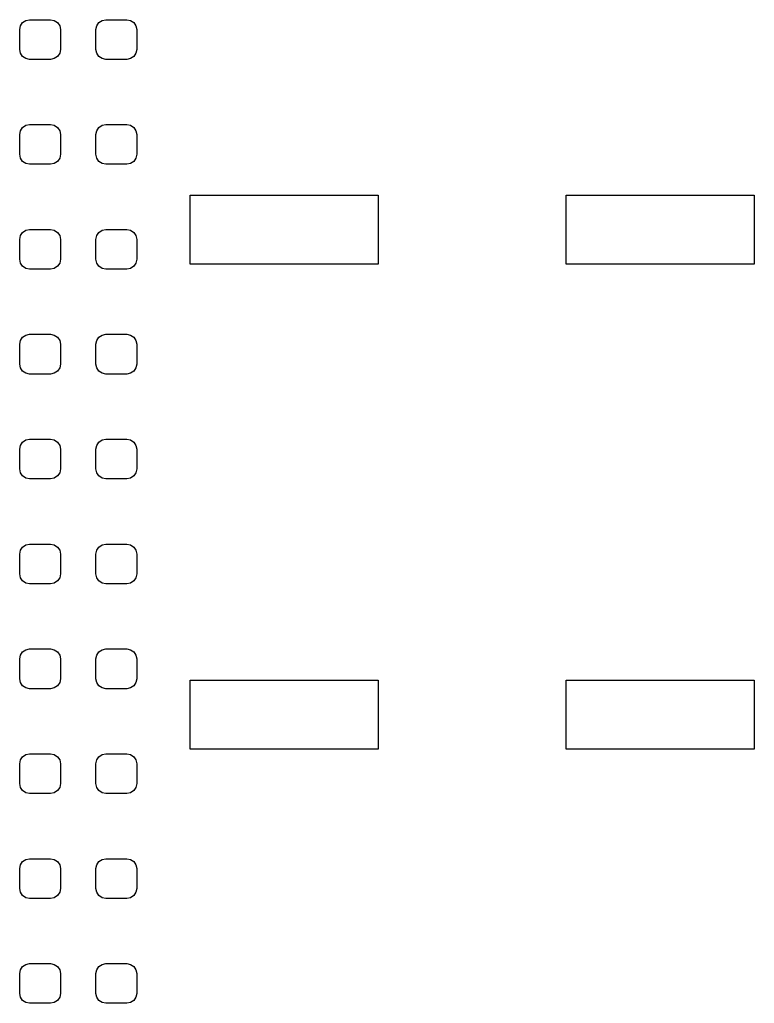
# Model space of a CAD drawing. Header units: inches. Extents: x 5.8 to 18, y -6.4 to -1.3.
# Drawn here: x 9.18 to 9.872, y -3.083 to -2.156 of the extents above; entities that cross this region are included whole.
import ezdxf

# ---------------------------------------------------------------- set-up
doc = ezdxf.new("R2010")
doc.units = ezdxf.units.IN
doc.header["$MEASUREMENT"] = 0
doc.layers.add('F.Cu', color=13, linetype='CONTINUOUS', true_color=0xc83434)

msp = doc.modelspace()

# ---------------------------------------------------------------- linework, layer by layer
at = {"layer": 'F.Cu', "linetype": 'CONTINUOUS'}
for p, q in [((9.18083, -2.16187), (9.18286, -2.15884)), ((9.18286, -2.15884), (9.18589, -2.15681)), ((9.18589, -2.15681), (9.18947, -2.1561)), ((9.18947, -2.1561), (9.20915, -2.1561)), ((9.20915, -2.1561), (9.21273, -2.15681)), ((9.21273, -2.15681), (9.21577, -2.15884)), ((9.21577, -2.15884), (9.21779, -2.16187)), ((9.25268, -2.16187), (9.25471, -2.15884)), ((9.25471, -2.15884), (9.25774, -2.15681)), ((9.25774, -2.15681), (9.26132, -2.1561)), ((9.26132, -2.1561), (9.281, -2.1561)), ((9.281, -2.1561), (9.28458, -2.15681)), ((9.28458, -2.15681), (9.28762, -2.15884)), ((9.28762, -2.15884), (9.28964, -2.16187)), ((9.18012, -2.16545), (9.18083, -2.16187)), ((9.18012, -2.18415), (9.18012, -2.16545)), ((9.21779, -2.16187), (9.2185, -2.16545)), ((9.2185, -2.16545), (9.2185, -2.18415)), ((9.25197, -2.16545), (9.25268, -2.16187)), ((9.25197, -2.18415), (9.25197, -2.16545)), ((9.28964, -2.16187), (9.29035, -2.16545)), ((9.29035, -2.16545), (9.29035, -2.18415)), ((9.18083, -2.18773), (9.18012, -2.18415)), ((9.2185, -2.18415), (9.21779, -2.18773)), ((9.25268, -2.18773), (9.25197, -2.18415)), ((9.29035, -2.18415), (9.28964, -2.18773)), ((9.18286, -2.19077), (9.18083, -2.18773)), ((9.18589, -2.19279), (9.18286, -2.19077)), ((9.18947, -2.1935), (9.18589, -2.19279)), ((9.20915, -2.1935), (9.18947, -2.1935)), ((9.21273, -2.19279), (9.20915, -2.1935)), ((9.21577, -2.19077), (9.21273, -2.19279)), ((9.21779, -2.18773), (9.21577, -2.19077)), ((9.25471, -2.19077), (9.25268, -2.18773)), ((9.25774, -2.19279), (9.25471, -2.19077)), ((9.26132, -2.1935), (9.25774, -2.19279)), ((9.281, -2.1935), (9.26132, -2.1935)), ((9.28458, -2.19279), (9.281, -2.1935)), ((9.28762, -2.19077), (9.28458, -2.19279)), ((9.28964, -2.18773), (9.28762, -2.19077)), ((9.18012, -2.26427), (9.18083, -2.26069)), ((9.18083, -2.26069), (9.18286, -2.25766)), ((9.18286, -2.25766), (9.18589, -2.25563)), ((9.18589, -2.25563), (9.18947, -2.25492)), ((9.18947, -2.25492), (9.20915, -2.25492)), ((9.20915, -2.25492), (9.21273, -2.25563)), ((9.21273, -2.25563), (9.21577, -2.25766)), ((9.21577, -2.25766), (9.21779, -2.26069)), ((9.21779, -2.26069), (9.2185, -2.26427)), ((9.25197, -2.26427), (9.25268, -2.26069)), ((9.25268, -2.26069), (9.25471, -2.25766)), ((9.25471, -2.25766), (9.25774, -2.25563)), ((9.25774, -2.25563), (9.26132, -2.25492)), ((9.26132, -2.25492), (9.281, -2.25492)), ((9.281, -2.25492), (9.28458, -2.25563)), ((9.28458, -2.25563), (9.28762, -2.25766)), ((9.28762, -2.25766), (9.28964, -2.26069)), ((9.28964, -2.26069), (9.29035, -2.26427)), ((9.18012, -2.28297), (9.18012, -2.26427)), ((9.2185, -2.26427), (9.2185, -2.28297)), ((9.25197, -2.28297), (9.25197, -2.26427)), ((9.29035, -2.26427), (9.29035, -2.28297)), ((9.18083, -2.28655), (9.18012, -2.28297)), ((9.18286, -2.28958), (9.18083, -2.28655)), ((9.21779, -2.28655), (9.21577, -2.28958)), ((9.2185, -2.28297), (9.21779, -2.28655)), ((9.25268, -2.28655), (9.25197, -2.28297)), ((9.25471, -2.28958), (9.25268, -2.28655)), ((9.28964, -2.28655), (9.28762, -2.28958)), ((9.29035, -2.28297), (9.28964, -2.28655)), ((9.18589, -2.29161), (9.18286, -2.28958)), ((9.18947, -2.29232), (9.18589, -2.29161)), ((9.20915, -2.29232), (9.18947, -2.29232)), ((9.21273, -2.29161), (9.20915, -2.29232)), ((9.21577, -2.28958), (9.21273, -2.29161)), ((9.25774, -2.29161), (9.25471, -2.28958)), ((9.26132, -2.29232), (9.25774, -2.29161)), ((9.281, -2.29232), (9.26132, -2.29232)), ((9.28458, -2.29161), (9.281, -2.29232)), ((9.28762, -2.28958), (9.28458, -2.29161)), ((9.34055, -2.38642), (9.34055, -2.32146)), ((9.34055, -2.32146), (9.51772, -2.32146)), ((9.51772, -2.32146), (9.51772, -2.38642)), ((9.69488, -2.38642), (9.69488, -2.32146)), ((9.69488, -2.32146), (9.87205, -2.32146)), ((9.87205, -2.32146), (9.87205, -2.38642)), ((9.18589, -2.35445), (9.18947, -2.35374)), ((9.18947, -2.35374), (9.20915, -2.35374)), ((9.20915, -2.35374), (9.21273, -2.35445)), ((9.25774, -2.35445), (9.26132, -2.35374)), ((9.26132, -2.35374), (9.281, -2.35374)), ((9.281, -2.35374), (9.28458, -2.35445)), ((9.18012, -2.36309), (9.18083, -2.35951)), ((9.18012, -2.38179), (9.18012, -2.36309)), ((9.18083, -2.35951), (9.18286, -2.35648)), ((9.18286, -2.35648), (9.18589, -2.35445)), ((9.21273, -2.35445), (9.21577, -2.35648)), ((9.21577, -2.35648), (9.21779, -2.35951)), ((9.21779, -2.35951), (9.2185, -2.36309)), ((9.2185, -2.36309), (9.2185, -2.38179)), ((9.25197, -2.36309), (9.25268, -2.35951)), ((9.25197, -2.38179), (9.25197, -2.36309)), ((9.25268, -2.35951), (9.25471, -2.35648)), ((9.25471, -2.35648), (9.25774, -2.35445)), ((9.28458, -2.35445), (9.28762, -2.35648)), ((9.28762, -2.35648), (9.28964, -2.35951)), ((9.28964, -2.35951), (9.29035, -2.36309)), ((9.29035, -2.36309), (9.29035, -2.38179)), ((9.18083, -2.38537), (9.18012, -2.38179)), ((9.2185, -2.38179), (9.21779, -2.38537)), ((9.25268, -2.38537), (9.25197, -2.38179)), ((9.29035, -2.38179), (9.28964, -2.38537)), ((9.18286, -2.3884), (9.18083, -2.38537)), ((9.18589, -2.39043), (9.18286, -2.3884)), ((9.18947, -2.39114), (9.18589, -2.39043)), ((9.21273, -2.39043), (9.20915, -2.39114)), ((9.21577, -2.3884), (9.21273, -2.39043)), ((9.21779, -2.38537), (9.21577, -2.3884)), ((9.25471, -2.3884), (9.25268, -2.38537)), ((9.25774, -2.39043), (9.25471, -2.3884)), ((9.26132, -2.39114), (9.25774, -2.39043)), ((9.28458, -2.39043), (9.281, -2.39114)), ((9.28762, -2.3884), (9.28458, -2.39043)), ((9.28964, -2.38537), (9.28762, -2.3884)), ((9.51772, -2.38642), (9.34055, -2.38642)), ((9.87205, -2.38642), (9.69488, -2.38642)), ((9.20915, -2.39114), (9.18947, -2.39114)), ((9.281, -2.39114), (9.26132, -2.39114)), ((9.18083, -2.45833), (9.18286, -2.4553)), ((9.18286, -2.4553), (9.18589, -2.45327)), ((9.18589, -2.45327), (9.18947, -2.45256)), ((9.18947, -2.45256), (9.20915, -2.45256)), ((9.20915, -2.45256), (9.21273, -2.45327)), ((9.21273, -2.45327), (9.21577, -2.4553)), ((9.21577, -2.4553), (9.21779, -2.45833)), ((9.25268, -2.45833), (9.25471, -2.4553)), ((9.25471, -2.4553), (9.25774, -2.45327)), ((9.25774, -2.45327), (9.26132, -2.45256)), ((9.26132, -2.45256), (9.281, -2.45256)), ((9.281, -2.45256), (9.28458, -2.45327)), ((9.28458, -2.45327), (9.28762, -2.4553)), ((9.28762, -2.4553), (9.28964, -2.45833)), ((9.18012, -2.46191), (9.18083, -2.45833)), ((9.18012, -2.48061), (9.18012, -2.46191)), ((9.21779, -2.45833), (9.2185, -2.46191)), ((9.2185, -2.46191), (9.2185, -2.48061)), ((9.25197, -2.46191), (9.25268, -2.45833)), ((9.25197, -2.48061), (9.25197, -2.46191)), ((9.28964, -2.45833), (9.29035, -2.46191)), ((9.29035, -2.46191), (9.29035, -2.48061)), ((9.18083, -2.48419), (9.18012, -2.48061)), ((9.2185, -2.48061), (9.21779, -2.48419)), ((9.25268, -2.48419), (9.25197, -2.48061)), ((9.29035, -2.48061), (9.28964, -2.48419)), ((9.18286, -2.48722), (9.18083, -2.48419)), ((9.18589, -2.48925), (9.18286, -2.48722)), ((9.18947, -2.48996), (9.18589, -2.48925)), ((9.20915, -2.48996), (9.18947, -2.48996)), ((9.21273, -2.48925), (9.20915, -2.48996)), ((9.21577, -2.48722), (9.21273, -2.48925)), ((9.21779, -2.48419), (9.21577, -2.48722)), ((9.25471, -2.48722), (9.25268, -2.48419)), ((9.25774, -2.48925), (9.25471, -2.48722)), ((9.26132, -2.48996), (9.25774, -2.48925)), ((9.281, -2.48996), (9.26132, -2.48996)), ((9.28458, -2.48925), (9.281, -2.48996)), ((9.28762, -2.48722), (9.28458, -2.48925)), ((9.28964, -2.48419), (9.28762, -2.48722)), ((9.18012, -2.56073), (9.18083, -2.55715)), ((9.18083, -2.55715), (9.18286, -2.55412)), ((9.18286, -2.55412), (9.18589, -2.55209)), ((9.18589, -2.55209), (9.18947, -2.55138)), ((9.18947, -2.55138), (9.20915, -2.55138)), ((9.20915, -2.55138), (9.21273, -2.55209)), ((9.21273, -2.55209), (9.21577, -2.55412)), ((9.21577, -2.55412), (9.21779, -2.55715)), ((9.21779, -2.55715), (9.2185, -2.56073)), ((9.25197, -2.56073), (9.25268, -2.55715)), ((9.25268, -2.55715), (9.25471, -2.55412)), ((9.25471, -2.55412), (9.25774, -2.55209)), ((9.25774, -2.55209), (9.26132, -2.55138)), ((9.26132, -2.55138), (9.281, -2.55138)), ((9.281, -2.55138), (9.28458, -2.55209)), ((9.28458, -2.55209), (9.28762, -2.55412)), ((9.28762, -2.55412), (9.28964, -2.55715)), ((9.28964, -2.55715), (9.29035, -2.56073)), ((9.18012, -2.57943), (9.18012, -2.56073)), ((9.2185, -2.56073), (9.2185, -2.57943)), ((9.25197, -2.57943), (9.25197, -2.56073)), ((9.29035, -2.56073), (9.29035, -2.57943)), ((9.18083, -2.58301), (9.18012, -2.57943)), ((9.18286, -2.58604), (9.18083, -2.58301)), ((9.21779, -2.58301), (9.21577, -2.58604)), ((9.2185, -2.57943), (9.21779, -2.58301)), ((9.25268, -2.58301), (9.25197, -2.57943)), ((9.25471, -2.58604), (9.25268, -2.58301)), ((9.28964, -2.58301), (9.28762, -2.58604)), ((9.29035, -2.57943), (9.28964, -2.58301)), ((9.18589, -2.58807), (9.18286, -2.58604)), ((9.18947, -2.58878), (9.18589, -2.58807)), ((9.20915, -2.58878), (9.18947, -2.58878)), ((9.21273, -2.58807), (9.20915, -2.58878)), ((9.21577, -2.58604), (9.21273, -2.58807)), ((9.25774, -2.58807), (9.25471, -2.58604)), ((9.26132, -2.58878), (9.25774, -2.58807)), ((9.281, -2.58878), (9.26132, -2.58878)), ((9.28458, -2.58807), (9.281, -2.58878)), ((9.28762, -2.58604), (9.28458, -2.58807)), ((9.18589, -2.65091), (9.18947, -2.6502)), ((9.18947, -2.6502), (9.20915, -2.6502)), ((9.20915, -2.6502), (9.21273, -2.65091)), ((9.25774, -2.65091), (9.26132, -2.6502)), ((9.26132, -2.6502), (9.281, -2.6502)), ((9.281, -2.6502), (9.28458, -2.65091)), ((9.18012, -2.65955), (9.18083, -2.65597)), ((9.18012, -2.67825), (9.18012, -2.65955)), ((9.18083, -2.65597), (9.18286, -2.65294)), ((9.18286, -2.65294), (9.18589, -2.65091)), ((9.21273, -2.65091), (9.21577, -2.65294)), ((9.21577, -2.65294), (9.21779, -2.65597)), ((9.21779, -2.65597), (9.2185, -2.65955)), ((9.2185, -2.65955), (9.2185, -2.67825)), ((9.25197, -2.65955), (9.25268, -2.65597)), ((9.25197, -2.67825), (9.25197, -2.65955)), ((9.25268, -2.65597), (9.25471, -2.65294)), ((9.25471, -2.65294), (9.25774, -2.65091)), ((9.28458, -2.65091), (9.28762, -2.65294)), ((9.28762, -2.65294), (9.28964, -2.65597)), ((9.28964, -2.65597), (9.29035, -2.65955)), ((9.29035, -2.65955), (9.29035, -2.67825)), ((9.18083, -2.68183), (9.18012, -2.67825)), ((9.2185, -2.67825), (9.21779, -2.68183)), ((9.25268, -2.68183), (9.25197, -2.67825)), ((9.29035, -2.67825), (9.28964, -2.68183)), ((9.18286, -2.68486), (9.18083, -2.68183)), ((9.18589, -2.68689), (9.18286, -2.68486)), ((9.18947, -2.6876), (9.18589, -2.68689)), ((9.20915, -2.6876), (9.18947, -2.6876)), ((9.21273, -2.68689), (9.20915, -2.6876)), ((9.21577, -2.68486), (9.21273, -2.68689)), ((9.21779, -2.68183), (9.21577, -2.68486)), ((9.25471, -2.68486), (9.25268, -2.68183)), ((9.25774, -2.68689), (9.25471, -2.68486)), ((9.26132, -2.6876), (9.25774, -2.68689)), ((9.281, -2.6876), (9.26132, -2.6876)), ((9.28458, -2.68689), (9.281, -2.6876)), ((9.28762, -2.68486), (9.28458, -2.68689)), ((9.28964, -2.68183), (9.28762, -2.68486)), ((9.18083, -2.75479), (9.18286, -2.75175)), ((9.18286, -2.75175), (9.18589, -2.74973)), ((9.18589, -2.74973), (9.18947, -2.74902)), ((9.18947, -2.74902), (9.20915, -2.74902)), ((9.20915, -2.74902), (9.21273, -2.74973)), ((9.21273, -2.74973), (9.21577, -2.75175)), ((9.21577, -2.75175), (9.21779, -2.75479)), ((9.25268, -2.75479), (9.25471, -2.75175)), ((9.25471, -2.75175), (9.25774, -2.74973)), ((9.25774, -2.74973), (9.26132, -2.74902)), ((9.26132, -2.74902), (9.281, -2.74902)), ((9.281, -2.74902), (9.28458, -2.74973)), ((9.28458, -2.74973), (9.28762, -2.75175)), ((9.28762, -2.75175), (9.28964, -2.75479)), ((9.18012, -2.75837), (9.18083, -2.75479)), ((9.18012, -2.77707), (9.18012, -2.75837)), ((9.21779, -2.75479), (9.2185, -2.75837)), ((9.2185, -2.75837), (9.2185, -2.77707)), ((9.25197, -2.75837), (9.25268, -2.75479)), ((9.25197, -2.77707), (9.25197, -2.75837)), ((9.28964, -2.75479), (9.29035, -2.75837)), ((9.29035, -2.75837), (9.29035, -2.77707)), ((9.18083, -2.78065), (9.18012, -2.77707)), ((9.2185, -2.77707), (9.21779, -2.78065)), ((9.25268, -2.78065), (9.25197, -2.77707)), ((9.29035, -2.77707), (9.28964, -2.78065)), ((9.34055, -2.8435), (9.34055, -2.77854)), ((9.34055, -2.77854), (9.51772, -2.77854)), ((9.51772, -2.77854), (9.51772, -2.8435)), ((9.69488, -2.8435), (9.69488, -2.77854)), ((9.69488, -2.77854), (9.87205, -2.77854)), ((9.87205, -2.77854), (9.87205, -2.8435)), ((9.18286, -2.78368), (9.18083, -2.78065)), ((9.18589, -2.78571), (9.18286, -2.78368)), ((9.18947, -2.78642), (9.18589, -2.78571)), ((9.20915, -2.78642), (9.18947, -2.78642)), ((9.21273, -2.78571), (9.20915, -2.78642)), ((9.21577, -2.78368), (9.21273, -2.78571)), ((9.21779, -2.78065), (9.21577, -2.78368)), ((9.25471, -2.78368), (9.25268, -2.78065)), ((9.25774, -2.78571), (9.25471, -2.78368)), ((9.26132, -2.78642), (9.25774, -2.78571)), ((9.281, -2.78642), (9.26132, -2.78642)), ((9.28458, -2.78571), (9.281, -2.78642)), ((9.28762, -2.78368), (9.28458, -2.78571)), ((9.28964, -2.78065), (9.28762, -2.78368)), ((9.51772, -2.8435), (9.34055, -2.8435)), ((9.87205, -2.8435), (9.69488, -2.8435)), ((9.18012, -2.85719), (9.18083, -2.85361)), ((9.18083, -2.85361), (9.18286, -2.85057)), ((9.18286, -2.85057), (9.18589, -2.84855)), ((9.18589, -2.84855), (9.18947, -2.84783)), ((9.18947, -2.84783), (9.20915, -2.84783)), ((9.20915, -2.84783), (9.21273, -2.84855)), ((9.21273, -2.84855), (9.21577, -2.85057)), ((9.21577, -2.85057), (9.21779, -2.85361)), ((9.21779, -2.85361), (9.2185, -2.85719)), ((9.25197, -2.85719), (9.25268, -2.85361)), ((9.25268, -2.85361), (9.25471, -2.85057)), ((9.25471, -2.85057), (9.25774, -2.84855)), ((9.25774, -2.84855), (9.26132, -2.84783)), ((9.26132, -2.84783), (9.281, -2.84783)), ((9.281, -2.84783), (9.28458, -2.84855)), ((9.28458, -2.84855), (9.28762, -2.85057)), ((9.28762, -2.85057), (9.28964, -2.85361)), ((9.28964, -2.85361), (9.29035, -2.85719)), ((9.18012, -2.87589), (9.18012, -2.85719)), ((9.2185, -2.85719), (9.2185, -2.87589)), ((9.25197, -2.87589), (9.25197, -2.85719)), ((9.29035, -2.85719), (9.29035, -2.87589)), ((9.18083, -2.87946), (9.18012, -2.87589)), ((9.18286, -2.8825), (9.18083, -2.87946)), ((9.21779, -2.87946), (9.21577, -2.8825)), ((9.2185, -2.87589), (9.21779, -2.87946)), ((9.25268, -2.87946), (9.25197, -2.87589)), ((9.25471, -2.8825), (9.25268, -2.87946)), ((9.28964, -2.87946), (9.28762, -2.8825)), ((9.29035, -2.87589), (9.28964, -2.87946)), ((9.18589, -2.88452), (9.18286, -2.8825)), ((9.18947, -2.88524), (9.18589, -2.88452)), ((9.20915, -2.88524), (9.18947, -2.88524)), ((9.21273, -2.88452), (9.20915, -2.88524)), ((9.21577, -2.8825), (9.21273, -2.88452)), ((9.25774, -2.88452), (9.25471, -2.8825)), ((9.26132, -2.88524), (9.25774, -2.88452)), ((9.281, -2.88524), (9.26132, -2.88524)), ((9.28458, -2.88452), (9.281, -2.88524)), ((9.28762, -2.8825), (9.28458, -2.88452)), ((9.18589, -2.94737), (9.18947, -2.94665)), ((9.18947, -2.94665), (9.20915, -2.94665)), ((9.20915, -2.94665), (9.21273, -2.94737)), ((9.25774, -2.94737), (9.26132, -2.94665)), ((9.26132, -2.94665), (9.281, -2.94665)), ((9.281, -2.94665), (9.28458, -2.94737)), ((9.18012, -2.956), (9.18083, -2.95243)), ((9.18012, -2.9747), (9.18012, -2.956)), ((9.18083, -2.95243), (9.18286, -2.94939)), ((9.18286, -2.94939), (9.18589, -2.94737)), ((9.21273, -2.94737), (9.21577, -2.94939)), ((9.21577, -2.94939), (9.21779, -2.95243)), ((9.21779, -2.95243), (9.2185, -2.956)), ((9.2185, -2.956), (9.2185, -2.9747)), ((9.25197, -2.956), (9.25268, -2.95243)), ((9.25197, -2.9747), (9.25197, -2.956)), ((9.25268, -2.95243), (9.25471, -2.94939)), ((9.25471, -2.94939), (9.25774, -2.94737)), ((9.28458, -2.94737), (9.28762, -2.94939)), ((9.28762, -2.94939), (9.28964, -2.95243)), ((9.28964, -2.95243), (9.29035, -2.956)), ((9.29035, -2.956), (9.29035, -2.9747)), ((9.18083, -2.97828), (9.18012, -2.9747)), ((9.2185, -2.9747), (9.21779, -2.97828)), ((9.25268, -2.97828), (9.25197, -2.9747)), ((9.29035, -2.9747), (9.28964, -2.97828)), ((9.18286, -2.98132), (9.18083, -2.97828)), ((9.18589, -2.98334), (9.18286, -2.98132)), ((9.18947, -2.98406), (9.18589, -2.98334)), ((9.20915, -2.98406), (9.18947, -2.98406)), ((9.21273, -2.98334), (9.20915, -2.98406)), ((9.21577, -2.98132), (9.21273, -2.98334)), ((9.21779, -2.97828), (9.21577, -2.98132)), ((9.25471, -2.98132), (9.25268, -2.97828)), ((9.25774, -2.98334), (9.25471, -2.98132)), ((9.26132, -2.98406), (9.25774, -2.98334)), ((9.281, -2.98406), (9.26132, -2.98406)), ((9.28458, -2.98334), (9.281, -2.98406)), ((9.28762, -2.98132), (9.28458, -2.98334)), ((9.28964, -2.97828), (9.28762, -2.98132)), ((9.18083, -3.05124), (9.18286, -3.04821)), ((9.18286, -3.04821), (9.18589, -3.04618)), ((9.18589, -3.04618), (9.18947, -3.04547)), ((9.18947, -3.04547), (9.20915, -3.04547)), ((9.20915, -3.04547), (9.21273, -3.04618)), ((9.21273, -3.04618), (9.21577, -3.04821)), ((9.21577, -3.04821), (9.21779, -3.05124)), ((9.25268, -3.05124), (9.25471, -3.04821)), ((9.25471, -3.04821), (9.25774, -3.04618)), ((9.25774, -3.04618), (9.26132, -3.04547)), ((9.26132, -3.04547), (9.281, -3.04547)), ((9.281, -3.04547), (9.28458, -3.04618)), ((9.28458, -3.04618), (9.28762, -3.04821)), ((9.28762, -3.04821), (9.28964, -3.05124)), ((9.18012, -3.05482), (9.18083, -3.05124)), ((9.18012, -3.07352), (9.18012, -3.05482)), ((9.21779, -3.05124), (9.2185, -3.05482)), ((9.2185, -3.05482), (9.2185, -3.07352)), ((9.25197, -3.05482), (9.25268, -3.05124)), ((9.25197, -3.07352), (9.25197, -3.05482)), ((9.28964, -3.05124), (9.29035, -3.05482)), ((9.29035, -3.05482), (9.29035, -3.07352)), ((9.18083, -3.0771), (9.18012, -3.07352)), ((9.2185, -3.07352), (9.21779, -3.0771)), ((9.25268, -3.0771), (9.25197, -3.07352)), ((9.29035, -3.07352), (9.28964, -3.0771)), ((9.18286, -3.08014), (9.18083, -3.0771)), ((9.18589, -3.08216), (9.18286, -3.08014)), ((9.18947, -3.08287), (9.18589, -3.08216)), ((9.20915, -3.08287), (9.18947, -3.08287)), ((9.21273, -3.08216), (9.20915, -3.08287)), ((9.21577, -3.08014), (9.21273, -3.08216)), ((9.21779, -3.0771), (9.21577, -3.08014)), ((9.25471, -3.08014), (9.25268, -3.0771)), ((9.25774, -3.08216), (9.25471, -3.08014)), ((9.26132, -3.08287), (9.25774, -3.08216)), ((9.281, -3.08287), (9.26132, -3.08287)), ((9.28458, -3.08216), (9.281, -3.08287)), ((9.28762, -3.08014), (9.28458, -3.08216)), ((9.28964, -3.0771), (9.28762, -3.08014))]:
    msp.add_line(p, q, dxfattribs=at)

doc.saveas('drawing.dxf')
